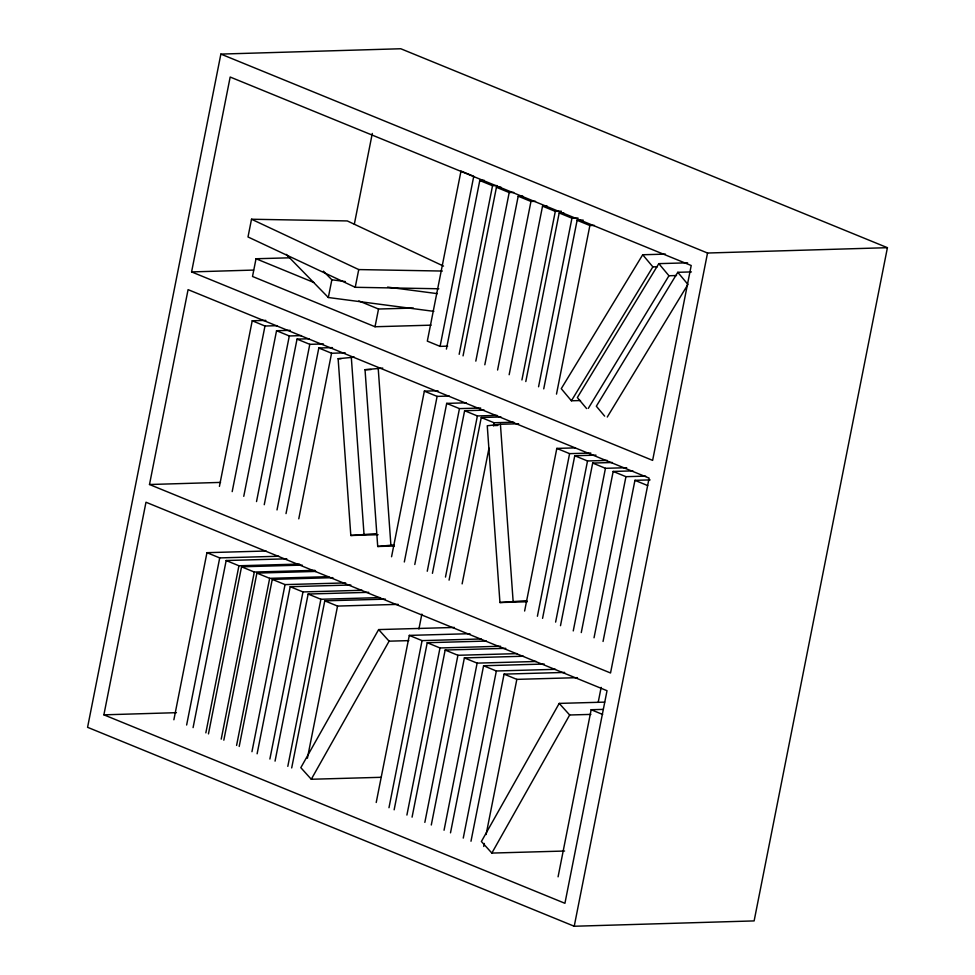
<?xml version="1.0" encoding="UTF-8"?>
<svg xmlns="http://www.w3.org/2000/svg" width="975" height="975" viewBox="0 0 975 975"><rect width="100%" height="100%" fill="white"/><g stroke="black" fill="none" stroke-linecap="round" stroke-linejoin="round"><path stroke-width="1.46" d="M220.874 54.088L87.579 727.313L574.226 926.25L754.126 920.912L887.421 247.687L400.774 48.75L220.874 54.088L707.533 253.025L887.421 247.687M103.886 714.833L145.982 502.235L607.023 690.702L564.927 903.301L103.886 714.833L176.451 712.676M149.492 484.514L188.077 289.636L649.118 478.103L610.533 672.982L149.492 484.514L220.545 482.406M191.587 271.915L230.173 77.037L691.214 265.505L652.628 460.383L191.587 271.915L253.573 270.075M443.528 266.102L347.295 220.935L251.513 219.241L248.003 236.962L355.229 287.296L438.847 288.771M289.368 257.814L256.023 258.753L252.513 276.473L375.022 326.747L431.108 325.163M219.424 486.379L252.22 320.775L265.858 320.397M173.879 719.769L206.956 552.679L266.065 551.009M232.184 491.619L264.981 326.016L277.107 325.674M186.639 725.01L219.716 557.907L278.838 556.25M193.087 727.618L226.176 560.528L286.796 558.821M243.762 496.324L276.547 330.72L290.184 330.342M205.847 732.859L238.936 565.768L299.557 564.062M208.455 733.907L241.544 566.804L302.165 565.098M256.522 501.564L289.307 335.961L301.433 335.619M264.249 504.709L297.034 339.105L309.16 338.764M221.215 739.135L254.304 572.045L314.925 570.338M223.823 740.183L256.9 573.093L316.022 571.423M277.01 509.937L309.794 344.333L323.444 343.956M236.584 745.424L269.673 578.333L328.782 576.664M239.192 746.472L272.269 579.369L332.902 577.663M433.838 311.354L328.331 297.509L331.841 279.788L323.42 271.16M286.016 513.606L318.813 348.002L332.451 347.612M354.327 224.201L372.292 133.453M251.952 751.701L285.041 584.61L345.662 582.904M298.777 518.834L331.573 353.242L345.211 352.852M257.12 753.797L290.209 586.706L350.829 585M355.229 287.296L358.739 269.575L251.513 219.241M269.88 759.037L302.969 591.935L362.078 590.277M275.048 761.122L308.137 594.031L368.757 592.325M287.808 766.362L320.897 599.272L380.006 597.602M375.022 326.747L378.532 309.026L413.388 308.051M291.696 767.934L324.785 600.844L385.405 599.138M307.405 758.245L337.545 606.072L398.166 604.366M391.56 556.749L424.344 391.146L437.994 390.756M440.078 346.369L473.753 176.292L460.992 171.052L427.318 341.128L440.078 346.369L447.647 346.149M446.404 349.087L479.785 180.497L484.331 180.363M404.32 561.978L437.117 396.386L449.231 396.045M414.789 564.513L446.696 403.382L466.391 402.821M459.164 354.315L492.546 185.738L497.092 185.603M463.052 355.887L496.433 187.298L500.979 187.176M376.216 802.486L409.305 635.395L469.926 633.689M427.257 571.24L459.457 408.622L480.675 408.025M418.909 629.009L421.87 614.092M432.425 573.324L464.624 410.707L484.319 410.158M475.812 361.128L509.194 192.538L513.74 192.404M388.976 807.727L422.065 640.624L481.175 638.966M394.144 809.811L427.233 642.72L486.342 641.062M484.819 364.784L518.2 196.207L522.746 196.072M445.477 577.078L477.384 415.947L497.092 415.387M449.073 580.137L481.272 417.519L500.967 416.959M406.904 815.051L439.993 647.961L500.626 646.254M497.579 370.025L530.961 201.435L535.507 201.313M412.072 817.148L445.161 650.045L505.793 648.338M462.126 583.879L489.011 448.11M493.435 425.734L494.033 422.748L513.74 422.199M509.157 374.729L542.539 206.152L547.085 206.017M424.844 822.376L457.921 655.285L517.03 653.628M431.291 824.996L464.368 657.906L523.477 656.236M521.918 379.97L555.299 211.38L561.356 211.209M525.805 381.542L559.187 212.952L563.733 212.83M444.052 830.237L477.128 663.134L536.238 661.477M538.566 386.77L571.947 218.193L578.004 218.022M450.499 832.845L483.588 665.754L544.208 664.048M543.733 388.867L577.115 220.289L583.172 220.118M463.259 838.086L496.348 670.995L555.457 669.325M556.493 394.107L589.875 225.517L594.421 225.396M470.986 841.23L504.075 674.127L564.696 672.421M524.623 611.02L556.822 448.403L575.018 447.891M483.746 846.458L484.343 843.473M486.111 834.527L516.835 679.368L577.456 677.662M537.396 616.261L569.595 453.643L590.813 453.046M542.563 618.357L574.763 455.739L595.981 455.142M555.616 622.099L587.523 460.968L607.218 460.419M560.491 625.682L592.69 463.064L612.385 462.503M573.251 630.922L605.451 468.305L626.669 467.707M581.271 632.568L613.178 471.437L632.885 470.888M594.031 637.796L625.938 476.678L645.645 476.117M603.05 641.465L634.944 480.334L650.106 479.907M558.078 876.83L591.155 709.727L603.281 709.386M598.199 702.305L601.161 687.375M574.226 926.25L707.533 253.025M454.423 627.449L378.641 629.582L300.824 767.666L311.281 779.257L380.993 777.307M311.281 779.257L389.098 641.172L408.805 640.624M604.683 702.122L559.211 703.402L481.394 841.486L491.851 853.076L564.598 851.029M491.851 853.076L569.668 714.992L590.887 714.395M665.438 254.122L642.708 254.755L561.259 388.672L571.411 400.786L580.503 400.53M571.411 400.786L652.86 266.87L657.406 266.736M687.607 262.823L658.807 263.64L577.358 397.556L586.597 408.562M588.303 408.367L668.96 275.754L676.54 275.535M691.421 271.915L677.783 272.305L596.334 406.222L604.646 416.13M607.279 417.032L687.936 284.42L677.783 272.305M378.105 534.714L350.817 535.482L338.13 358.715L354.339 357.143M394.388 546.012L377.715 546.487L365.028 369.708L382.748 368.087M518.615 423.759L500.419 424.271L487.256 425.758L499.943 602.526L527.219 601.758M350.817 535.482L376.118 533.654M377.715 546.487L393.912 544.903M499.943 602.526L526.744 600.649M338.13 358.715L341.165 358.629M365.028 369.708L371.097 369.537M493.313 425.587L497.859 425.466M358.739 269.575L442.357 271.05M331.841 279.788L345.406 281.568M387.611 287.113L437.348 293.646M479.785 180.497L492.546 185.738M496.433 187.298L509.194 192.538M518.2 196.207L530.961 201.435M542.539 206.152L555.299 211.38M559.187 212.952L571.947 218.193M577.115 220.289L589.875 225.517M256.023 258.753L313.755 282.445M358.824 300.934L378.532 309.026M424.344 391.146L437.117 396.386M276.547 330.72L289.307 335.961M297.034 339.105L309.794 344.333M318.813 348.002L331.573 353.242M252.22 320.775L264.981 326.016M574.763 455.739L587.523 460.968M592.69 463.064L605.451 468.305M613.178 471.437L625.938 476.678M634.944 480.334L647.705 485.574M446.696 403.382L459.457 408.622M464.624 410.707L477.384 415.947M481.272 417.519L494.033 422.748M556.822 448.403L569.595 453.643M464.368 657.906L477.128 663.134M483.588 665.754L496.348 670.995M504.075 674.127L516.835 679.368M591.155 709.727L602.648 714.443M324.785 600.844L337.545 606.072M409.305 635.395L422.065 640.624M427.233 642.72L439.993 647.961M445.161 650.045L457.921 655.285M206.956 552.679L219.716 557.907M226.176 560.528L238.936 565.768M241.544 566.804L254.304 572.045M256.9 573.093L269.673 578.333M272.269 579.369L285.041 584.61M290.209 586.706L302.969 591.935M308.137 594.031L320.897 599.272M286.223 254.377L328.331 297.509M559.211 703.402L569.668 714.992M378.641 629.582L389.098 641.172M658.807 263.64L668.96 275.754M642.708 254.755L652.86 266.87M500.419 424.271L513.106 601.039M378.202 368.221L390.878 544.988M351.305 357.228L363.992 533.995"/></g></svg>
